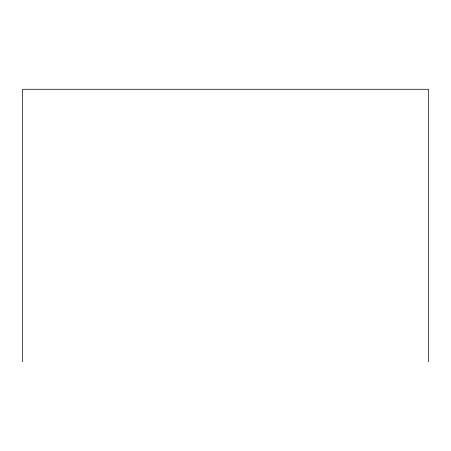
<?xml version="1.0" encoding="UTF-8"?>
<svg xmlns="http://www.w3.org/2000/svg" width="451" height="451" viewBox="0 0 451 451"><rect width="100%" height="100%" fill="white"/><g stroke="black" fill="none" stroke-linecap="round" stroke-linejoin="round"><path stroke-width="0.68" d="M428.45 361.719L428.45 89.281L22.55 89.281L22.55 361.719"/></g></svg>
